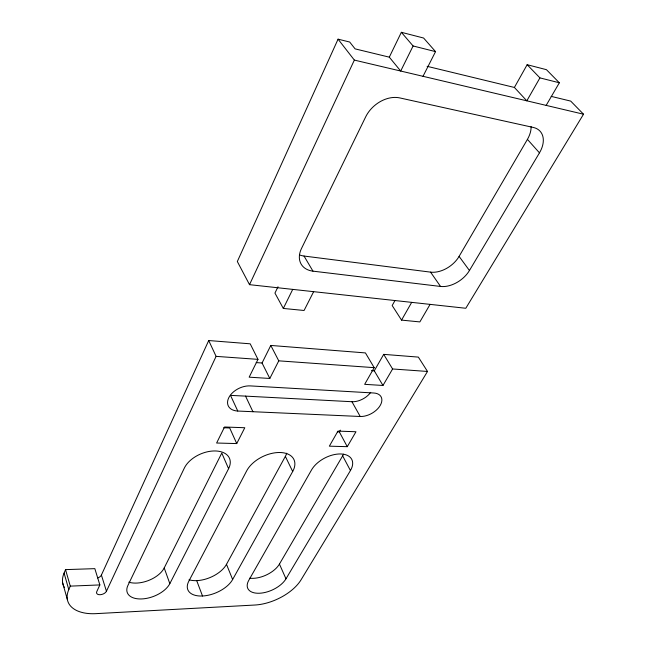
<?xml version="1.0" encoding="UTF-8"?>
<svg xmlns="http://www.w3.org/2000/svg" width="646" height="646" viewBox="0 0 646 646"><rect width="100%" height="100%" fill="white"/><g stroke="black" fill="none" stroke-linecap="round" stroke-linejoin="round"><path stroke-width="0.97" d="M64.374 587.489A41.554 23.692 -19.4 0 1 64.083 573.107L65.537 569.619L94.833 568.65L99.855 584.921L96.755 591.663A5.281 2.947 -19.4 0 0 100.082 594.724A5.281 2.947 -19.4 0 0 106.445 591.235L216.095 356.366L208.715 340.539L250.196 343.817L257.972 359.362L249.162 377.175L269.818 378.459L278.765 360.839L270.795 345.44L365.434 352.918L374.195 367.655L364.667 384.338L382.973 385.468L392.598 368.971L383.7 354.363L374.284 370.82L382.973 385.468M383.7 354.363L418.358 357.101L427.507 371.458L301.084 579.777A38.154 20.414 -24.4 0 1 254.871 605.027L95.988 613.643A42.038 23.522 -19.6 0 1 68.791 589.612L70.277 586.124L65.537 569.619M389.304 57.155L401.352 32.3L413.093 45.971L400.698 71.044L389.304 57.155L355.098 48.87L349.696 42.03L338.068 39.172L237.324 261.525L249.518 284.668L465.798 308.271L583.524 114.213L570.717 101.107L551.175 96.375M97.716 577.968A5.225 2.972 -19.2 0 0 101.398 575.053L208.715 340.539M249.518 284.668L354.355 60.094L338.068 39.172M278.006 286.767L274.946 293.09L283.319 308.441L304.08 310.484L313.641 291.669M283.319 308.441L292.735 289.384M269.818 378.459L262.05 363.004L270.795 345.44M128.804 582.175A22.933 12.993 -20.7 0 0 164.205 567.947L221.78 453.072L228.587 468.697L169.833 583.637A23.199 12.896 -20.9 0 1 141.732 598.939A23.199 12.896 -20.9 0 1 127.94 585.381L184.36 468.027A24.928 15.375 -23.2 0 1 215.11 450.956A24.928 15.375 -23.2 0 1 228.587 468.697M423.017 76.309L435.549 51.623L423.606 38.033L401.352 32.3M236.735 443.576L244.786 427.733L224.533 427.006L216.62 443.019L236.735 443.576L229.693 427.959L223.71 427.749M252.917 411.712L245.553 396.119L230.517 395.384L237.776 411.042L360.218 416.484A16.231 9.908 -29.5 0 0 380.236 405.422A16.231 9.908 -29.5 0 0 373.84 393.01L250.293 385.904A17.321 11.265 -25.3 0 0 228.781 397.694A17.321 11.265 -25.3 0 0 237.776 411.042M189.02 579.793A24.596 13.727 -22.6 0 0 226.496 564.313L285.354 456.375A26.373 16.126 -25.3 0 0 286.743 453.201M292.686 471.507A26.688 16.021 -25.4 0 0 279.766 452.507A26.688 16.021 -25.4 0 0 246.675 470.853L188.769 581.295A24.871 13.623 -22.7 0 0 202.271 596.008A24.871 13.623 -22.7 0 0 232.633 579.51L292.686 471.507L285.354 456.375M395.005 300.487L392.179 305.534L401.546 320.109L419.86 321.918L430.091 304.371M527.152 64.705L539.927 77.891L526.829 100.824L514.394 87.46L527.152 64.705L546.435 69.671L559.347 82.785L546.161 105.387M401.546 320.109L411.688 302.36M347.265 446.677L355.97 431.754L337.955 431.108L329.347 446.168L347.265 446.677L339.328 431.883L340.329 430.131M249.687 578.194A21.391 11.693 -24.3 0 0 279.443 564.063L342.655 455.85A22.998 13.687 -27.3 0 0 343.519 454.186M299.736 255A24.944 17.959 -32.2 0 0 304.032 256.042L430.567 272.136A23.506 15.472 -35.8 0 0 459.096 256.397L527.419 139.383A25.751 17.337 -42.1 0 0 531.109 126.592M350.431 470.546A23.264 13.59 -27.3 0 0 340.45 453.96A23.264 13.59 -27.3 0 0 311.517 469.957L248.758 580.366A21.617 11.588 -24.3 0 0 259.426 593.246A21.617 11.588 -24.3 0 0 285.976 578.824L350.431 470.546L342.655 455.85M469.448 270.504L539.467 152.852A26.115 17.305 -41.6 0 0 533.297 127.448L399.785 97.917A27.697 20.462 -40.2 0 0 365.652 116.91L301.488 248.5A25.299 17.927 -32.1 0 0 312.963 271.15L440.548 286.444A23.813 15.415 -35.6 0 0 469.448 270.504L459.096 256.397M70.277 586.124L99.855 584.921M337.349 431.811L339.328 431.883M245.553 396.119L351.949 401.723A16.037 9.965 -29.6 0 0 370.691 392.38M256.204 362.592L262.05 363.004M371.41 370.618L374.284 370.82M216.095 356.366L257.972 359.362M278.765 360.839L374.195 367.655M392.598 368.971L427.507 371.458M354.355 60.094L583.524 114.213M427.111 66.312L514.394 87.46M413.093 45.971L435.549 51.623M539.927 77.891L559.347 82.785M527.419 139.383L539.467 152.852M430.567 272.136L440.548 286.444M304.032 256.042L312.963 271.15M351.949 401.723L360.218 416.484M279.443 564.063L285.976 578.824M226.496 564.313L232.633 579.51M196.699 580.633L202.513 596M164.205 567.947L169.833 583.637M101.398 575.053L106.445 591.235M64.083 573.107L68.791 589.612M62.719 583.12L67.378 599.593"/></g></svg>
